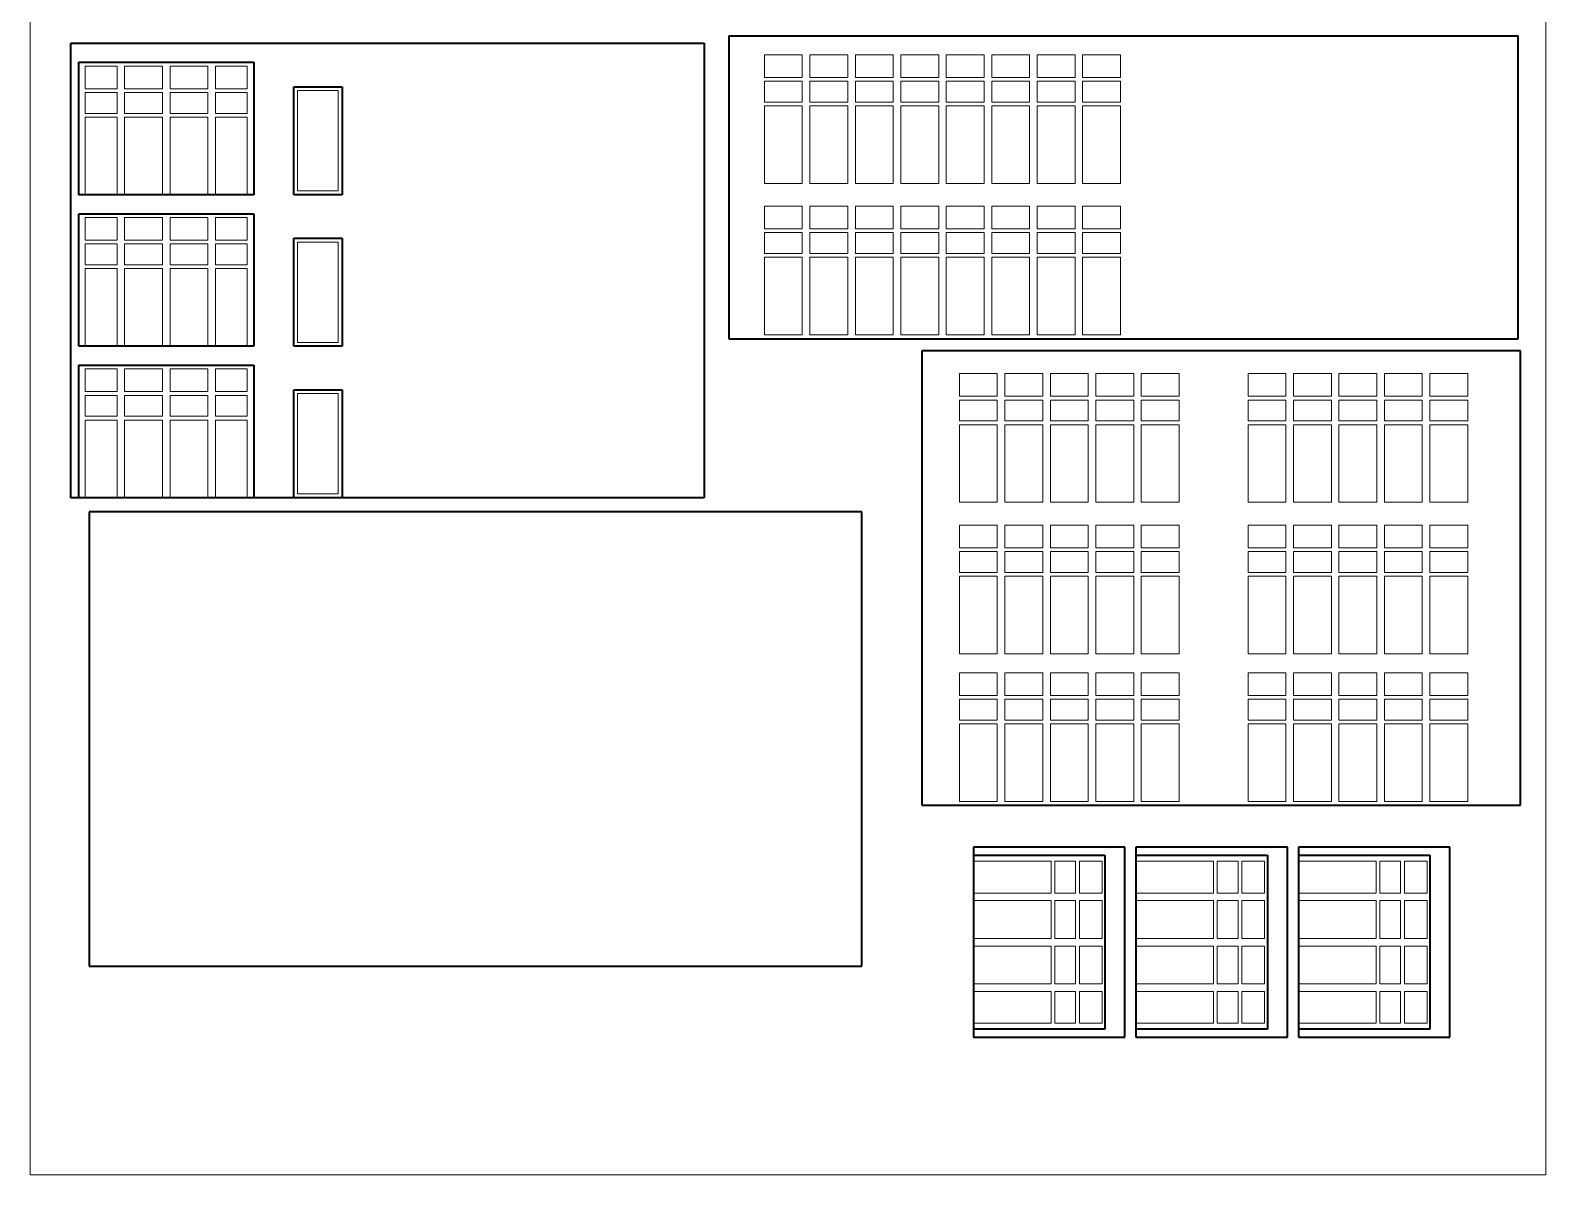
# Model space of a CAD drawing. Header units: millimetres. Extents: x -227611 to -73346, y -33294 to 110334.
# Drawn here: x -188758 to -148758, y 50334 to 80556 of the extents above; entities that cross this region are included whole.
import ezdxf

# ---------------------------------------------------------------- set-up
doc = ezdxf.new("R2010")
doc.units = ezdxf.units.MM
doc.header["$MEASUREMENT"] = 0
for name, color, linetype, lineweight in [('0_02_2D Desen - Linii.2d_Pen_No__1', 7, 'Continuous', 40), ('0_02_2D Desen - Linii.2d_Pen_No__101', 252, 'Continuous', 13), ('0_02_2D Desen - Linii.2d_Pen_No__4', 102, 'Continuous', 20), ('0_02_2D Desen - Linii.2d_Pen_No__6', 5, 'Continuous', 35)]:
    doc.layers.add(name, color=color, linetype=linetype, lineweight=lineweight)

msp = doc.modelspace()

# ---------------------------------------------------------------- linework, layer by layer
at = {"layer": '0_02_2D Desen - Linii.2d_Pen_No__1', "color": 7, "linetype": 'Continuous', "lineweight": 40}
for p, q in [((-187475, 76213), (-187475, 79713)), ((-187475, 79713), (-182861, 79713)), ((-182861, 79713), (-182861, 76213)), ((-181803, 79063), (-180530, 79063)), ((-181803, 76213), (-181803, 79063)), ((-180530, 79063), (-180530, 76213)), ((-182861, 76213), (-187475, 76213)), ((-180530, 76213), (-181803, 76213)), ((-187475, 72213), (-187475, 75713)), ((-187475, 75713), (-182861, 75713)), ((-182861, 75713), (-182861, 72213)), ((-181803, 75063), (-180530, 75063)), ((-181803, 72213), (-181803, 75063)), ((-180530, 75063), (-180530, 72213)), ((-182861, 72213), (-187475, 72213)), ((-180530, 72213), (-181803, 72213)), ((-187475, 68213), (-187475, 71713)), ((-187475, 71713), (-182861, 71713)), ((-182861, 71713), (-182861, 68213)), ((-181803, 71063), (-180530, 71063)), ((-181803, 68213), (-181803, 71063)), ((-180530, 71063), (-180530, 68213)), ((-163865, 58769), (-160393, 58769)), ((-160393, 58769), (-160393, 54177)), ((-159576, 58769), (-156104, 58769)), ((-156104, 58769), (-156104, 54177)), ((-155286, 58769), (-151815, 58769)), ((-151815, 58769), (-151815, 54177)), ((-160393, 54177), (-163865, 54177)), ((-156104, 54177), (-159576, 54177)), ((-151815, 54177), (-155286, 54177))]:
    msp.add_line(p, q, dxfattribs=at)
at = {"layer": '0_02_2D Desen - Linii.2d_Pen_No__101', "color": 252, "linetype": 'Continuous', "lineweight": 13}
for p, q in [((-188758, 50334), (-188758, 110334)), ((-148758, 110334), (-148758, 50334)), ((-148758, 50334), (-188758, 50334))]:
    msp.add_line(p, q, dxfattribs=at)
at = {"layer": '0_02_2D Desen - Linii.2d_Pen_No__4', "color": 102, "linetype": 'Continuous', "lineweight": 20}
for p, q in [((-186468, 79613), (-187306, 79613)), ((-187306, 79613), (-187306, 79013)), ((-186468, 79013), (-186468, 79613)), ((-185268, 79613), (-186268, 79613)), ((-186268, 79613), (-186268, 79013)), ((-185268, 79013), (-185268, 79613)), ((-185068, 79613), (-184068, 79613)), ((-185068, 79013), (-185068, 79613)), ((-184068, 79613), (-184068, 79013)), ((-183868, 79613), (-183030, 79613)), ((-183868, 79013), (-183868, 79613)), ((-183030, 79613), (-183030, 79013)), ((-169380, 79912), (-168380, 79912)), ((-169380, 79312), (-169380, 79912)), ((-168380, 79912), (-168380, 79312)), ((-168180, 79912), (-167180, 79912)), ((-168180, 79312), (-168180, 79912)), ((-167180, 79912), (-167180, 79312)), ((-166980, 79912), (-165980, 79912)), ((-166980, 79312), (-166980, 79912)), ((-165980, 79912), (-165980, 79312)), ((-165780, 79912), (-164780, 79912)), ((-165780, 79312), (-165780, 79912)), ((-164780, 79912), (-164780, 79312)), ((-164581, 79912), (-163581, 79912)), ((-164581, 79312), (-164581, 79912)), ((-163581, 79912), (-163581, 79312)), ((-163381, 79912), (-162381, 79912)), ((-163381, 79312), (-163381, 79912)), ((-162381, 79912), (-162381, 79312)), ((-162181, 79912), (-161181, 79912)), ((-162181, 79312), (-162181, 79912)), ((-161181, 79912), (-161181, 79312)), ((-160981, 79912), (-159981, 79912)), ((-160981, 79312), (-160981, 79912)), ((-159981, 79912), (-159981, 79312)), ((-168380, 79312), (-169380, 79312)), ((-169380, 79212), (-168380, 79212)), ((-169380, 78662), (-169380, 79212)), ((-168380, 79212), (-168380, 78662)), ((-167180, 79312), (-168180, 79312)), ((-168180, 79212), (-167180, 79212)), ((-168180, 78662), (-168180, 79212)), ((-167180, 79212), (-167180, 78662)), ((-165980, 79312), (-166980, 79312)), ((-166980, 79212), (-165980, 79212)), ((-166980, 78662), (-166980, 79212)), ((-165980, 79212), (-165980, 78662)), ((-164780, 79312), (-165780, 79312)), ((-165780, 79212), (-164780, 79212)), ((-165780, 78662), (-165780, 79212)), ((-164780, 79212), (-164780, 78662)), ((-163581, 79312), (-164581, 79312)), ((-164581, 79212), (-163581, 79212)), ((-164581, 78662), (-164581, 79212)), ((-163581, 79212), (-163581, 78662)), ((-162381, 79312), (-163381, 79312)), ((-163381, 79212), (-162381, 79212)), ((-163381, 78662), (-163381, 79212)), ((-162381, 79212), (-162381, 78662)), ((-161181, 79312), (-162181, 79312)), ((-162181, 79212), (-161181, 79212)), ((-162181, 78662), (-162181, 79212)), ((-161181, 79212), (-161181, 78662)), ((-159981, 79312), (-160981, 79312)), ((-160981, 79212), (-159981, 79212)), ((-160981, 78662), (-160981, 79212)), ((-159981, 79212), (-159981, 78662)), ((-187306, 79013), (-186468, 79013)), ((-186468, 78913), (-187306, 78913)), ((-187306, 78913), (-187306, 78363)), ((-186468, 78363), (-186468, 78913)), ((-186268, 79013), (-185268, 79013)), ((-185268, 78913), (-186268, 78913)), ((-186268, 78913), (-186268, 78363)), ((-185268, 78363), (-185268, 78913)), ((-184068, 79013), (-185068, 79013)), ((-185068, 78913), (-184068, 78913)), ((-185068, 78363), (-185068, 78913)), ((-184068, 78913), (-184068, 78363)), ((-183030, 79013), (-183868, 79013)), ((-183868, 78913), (-183030, 78913)), ((-183868, 78363), (-183868, 78913)), ((-183030, 78913), (-183030, 78363)), ((-180630, 78963), (-181703, 78963)), ((-181703, 78963), (-181703, 76313)), ((-180630, 76313), (-180630, 78963)), ((-168380, 78662), (-169380, 78662)), ((-169380, 78562), (-168380, 78562)), ((-169380, 76512), (-169380, 78562)), ((-168380, 78562), (-168380, 76512)), ((-167180, 78662), (-168180, 78662)), ((-168180, 78562), (-167180, 78562)), ((-168180, 76512), (-168180, 78562)), ((-167180, 78562), (-167180, 76512)), ((-165980, 78662), (-166980, 78662)), ((-166980, 78562), (-165980, 78562)), ((-166980, 76512), (-166980, 78562)), ((-165980, 78562), (-165980, 76512)), ((-164780, 78662), (-165780, 78662)), ((-165780, 78562), (-164780, 78562)), ((-165780, 76512), (-165780, 78562)), ((-164780, 78562), (-164780, 76512)), ((-163581, 78662), (-164581, 78662)), ((-164581, 78562), (-163581, 78562)), ((-164581, 76512), (-164581, 78562)), ((-163581, 78562), (-163581, 76512)), ((-162381, 78662), (-163381, 78662)), ((-163381, 78562), (-162381, 78562)), ((-163381, 76512), (-163381, 78562)), ((-162381, 78562), (-162381, 76512)), ((-161181, 78662), (-162181, 78662)), ((-162181, 78562), (-161181, 78562)), ((-162181, 76512), (-162181, 78562)), ((-161181, 78562), (-161181, 76512)), ((-159981, 78662), (-160981, 78662)), ((-160981, 78562), (-159981, 78562)), ((-160981, 76512), (-160981, 78562)), ((-159981, 78562), (-159981, 76512)), ((-187306, 78363), (-186468, 78363)), ((-186468, 78263), (-187306, 78263)), ((-187306, 78263), (-187306, 76213)), ((-186468, 76213), (-186468, 78263)), ((-186268, 78363), (-185268, 78363)), ((-185268, 78263), (-186268, 78263)), ((-186268, 78263), (-186268, 76213)), ((-185268, 76213), (-185268, 78263)), ((-184068, 78363), (-185068, 78363)), ((-185068, 78263), (-184068, 78263)), ((-185068, 76213), (-185068, 78263)), ((-184068, 78263), (-184068, 76213)), ((-183030, 78363), (-183868, 78363)), ((-183868, 78263), (-183030, 78263)), ((-183868, 76213), (-183868, 78263)), ((-183030, 78263), (-183030, 76213)), ((-168380, 76512), (-169380, 76512)), ((-167180, 76512), (-168180, 76512)), ((-165980, 76512), (-166980, 76512)), ((-164780, 76512), (-165780, 76512)), ((-163581, 76512), (-164581, 76512)), ((-162381, 76512), (-163381, 76512)), ((-161181, 76512), (-162181, 76512)), ((-159981, 76512), (-160981, 76512)), ((-181703, 76313), (-180630, 76313)), ((-186468, 75613), (-187306, 75613)), ((-187306, 75613), (-187306, 75013)), ((-186468, 75013), (-186468, 75613)), ((-185268, 75613), (-186268, 75613)), ((-186268, 75613), (-186268, 75013)), ((-185268, 75013), (-185268, 75613)), ((-185068, 75613), (-184068, 75613)), ((-185068, 75013), (-185068, 75613)), ((-184068, 75613), (-184068, 75013)), ((-183868, 75613), (-183030, 75613)), ((-183868, 75013), (-183868, 75613)), ((-183030, 75613), (-183030, 75013)), ((-169380, 75912), (-168380, 75912)), ((-169380, 75312), (-169380, 75912)), ((-168380, 75912), (-168380, 75312)), ((-168180, 75912), (-167180, 75912)), ((-168180, 75312), (-168180, 75912)), ((-167180, 75912), (-167180, 75312)), ((-166980, 75912), (-165980, 75912)), ((-166980, 75312), (-166980, 75912)), ((-165980, 75912), (-165980, 75312)), ((-165780, 75912), (-164780, 75912)), ((-165780, 75312), (-165780, 75912)), ((-164780, 75912), (-164780, 75312)), ((-164581, 75912), (-163581, 75912)), ((-164581, 75312), (-164581, 75912)), ((-163581, 75912), (-163581, 75312)), ((-163381, 75912), (-162381, 75912)), ((-163381, 75312), (-163381, 75912)), ((-162381, 75912), (-162381, 75312)), ((-162181, 75912), (-161181, 75912)), ((-162181, 75312), (-162181, 75912)), ((-161181, 75912), (-161181, 75312)), ((-160981, 75912), (-159981, 75912)), ((-160981, 75312), (-160981, 75912)), ((-159981, 75912), (-159981, 75312)), ((-168380, 75312), (-169380, 75312)), ((-169380, 75212), (-168380, 75212)), ((-169380, 74662), (-169380, 75212)), ((-168380, 75212), (-168380, 74662)), ((-167180, 75312), (-168180, 75312)), ((-168180, 75212), (-167180, 75212)), ((-168180, 74662), (-168180, 75212)), ((-167180, 75212), (-167180, 74662)), ((-165980, 75312), (-166980, 75312)), ((-166980, 75212), (-165980, 75212)), ((-166980, 74662), (-166980, 75212)), ((-165980, 75212), (-165980, 74662)), ((-164780, 75312), (-165780, 75312)), ((-165780, 75212), (-164780, 75212)), ((-165780, 74662), (-165780, 75212)), ((-164780, 75212), (-164780, 74662)), ((-163581, 75312), (-164581, 75312)), ((-164581, 75212), (-163581, 75212)), ((-164581, 74662), (-164581, 75212)), ((-163581, 75212), (-163581, 74662)), ((-162381, 75312), (-163381, 75312)), ((-163381, 75212), (-162381, 75212)), ((-163381, 74662), (-163381, 75212)), ((-162381, 75212), (-162381, 74662)), ((-161181, 75312), (-162181, 75312)), ((-162181, 75212), (-161181, 75212)), ((-162181, 74662), (-162181, 75212)), ((-161181, 75212), (-161181, 74662)), ((-159981, 75312), (-160981, 75312)), ((-160981, 75212), (-159981, 75212)), ((-160981, 74662), (-160981, 75212)), ((-159981, 75212), (-159981, 74662)), ((-187306, 75013), (-186468, 75013)), ((-186468, 74913), (-187306, 74913)), ((-187306, 74913), (-187306, 74363)), ((-186468, 74363), (-186468, 74913)), ((-186268, 75013), (-185268, 75013)), ((-185268, 74913), (-186268, 74913)), ((-186268, 74913), (-186268, 74363)), ((-185268, 74363), (-185268, 74913)), ((-184068, 75013), (-185068, 75013)), ((-185068, 74913), (-184068, 74913)), ((-185068, 74363), (-185068, 74913)), ((-184068, 74913), (-184068, 74363)), ((-183030, 75013), (-183868, 75013)), ((-183868, 74913), (-183030, 74913)), ((-183868, 74363), (-183868, 74913)), ((-183030, 74913), (-183030, 74363)), ((-180630, 74963), (-181703, 74963)), ((-181703, 74963), (-181703, 72313)), ((-180630, 72313), (-180630, 74963)), ((-168380, 74662), (-169380, 74662)), ((-169380, 74562), (-168380, 74562)), ((-169380, 72512), (-169380, 74562)), ((-168380, 74562), (-168380, 72512)), ((-167180, 74662), (-168180, 74662)), ((-168180, 74562), (-167180, 74562)), ((-168180, 72512), (-168180, 74562)), ((-167180, 74562), (-167180, 72512)), ((-165980, 74662), (-166980, 74662)), ((-166980, 74562), (-165980, 74562)), ((-166980, 72512), (-166980, 74562)), ((-165980, 74562), (-165980, 72512)), ((-164780, 74662), (-165780, 74662)), ((-165780, 74562), (-164780, 74562)), ((-165780, 72512), (-165780, 74562)), ((-164780, 74562), (-164780, 72512)), ((-163581, 74662), (-164581, 74662)), ((-164581, 74562), (-163581, 74562)), ((-164581, 72512), (-164581, 74562)), ((-163581, 74562), (-163581, 72512)), ((-162381, 74662), (-163381, 74662)), ((-163381, 74562), (-162381, 74562)), ((-163381, 72512), (-163381, 74562)), ((-162381, 74562), (-162381, 72512)), ((-161181, 74662), (-162181, 74662)), ((-162181, 74562), (-161181, 74562)), ((-162181, 72512), (-162181, 74562)), ((-161181, 74562), (-161181, 72512)), ((-159981, 74662), (-160981, 74662)), ((-160981, 74562), (-159981, 74562)), ((-160981, 72512), (-160981, 74562)), ((-159981, 74562), (-159981, 72512)), ((-187306, 74363), (-186468, 74363)), ((-186468, 74263), (-187306, 74263)), ((-187306, 74263), (-187306, 72213)), ((-186468, 72213), (-186468, 74263)), ((-186268, 74363), (-185268, 74363)), ((-185268, 74263), (-186268, 74263)), ((-186268, 74263), (-186268, 72213)), ((-185268, 72213), (-185268, 74263)), ((-184068, 74363), (-185068, 74363)), ((-185068, 74263), (-184068, 74263)), ((-185068, 72213), (-185068, 74263)), ((-184068, 74263), (-184068, 72213)), ((-183030, 74363), (-183868, 74363)), ((-183868, 74263), (-183030, 74263)), ((-183868, 72213), (-183868, 74263)), ((-183030, 74263), (-183030, 72213)), ((-168380, 72512), (-169380, 72512)), ((-167180, 72512), (-168180, 72512)), ((-165980, 72512), (-166980, 72512)), ((-164780, 72512), (-165780, 72512)), ((-163581, 72512), (-164581, 72512)), ((-162381, 72512), (-163381, 72512)), ((-161181, 72512), (-162181, 72512)), ((-159981, 72512), (-160981, 72512)), ((-181703, 72313), (-180630, 72313)), ((-186468, 71613), (-187306, 71613)), ((-187306, 71613), (-187306, 71013)), ((-186468, 71013), (-186468, 71613)), ((-185268, 71613), (-186268, 71613)), ((-186268, 71613), (-186268, 71013)), ((-185268, 71013), (-185268, 71613)), ((-185068, 71613), (-184068, 71613)), ((-185068, 71013), (-185068, 71613)), ((-184068, 71613), (-184068, 71013)), ((-183868, 71613), (-183030, 71613)), ((-183868, 71013), (-183868, 71613)), ((-183030, 71613), (-183030, 71013)), ((-164233, 71491), (-163233, 71491)), ((-164233, 70891), (-164233, 71491)), ((-163233, 71491), (-163233, 70891)), ((-163033, 71491), (-162033, 71491)), ((-163033, 70891), (-163033, 71491)), ((-162033, 71491), (-162033, 70891)), ((-161833, 71491), (-160833, 71491)), ((-161833, 70891), (-161833, 71491)), ((-160833, 71491), (-160833, 70891)), ((-160633, 71491), (-159633, 71491)), ((-160633, 70891), (-160633, 71491)), ((-159633, 71491), (-159633, 70891)), ((-159434, 71491), (-158434, 71491)), ((-159434, 70891), (-159434, 71491)), ((-158434, 71491), (-158434, 70891)), ((-156614, 71491), (-155614, 71491)), ((-156614, 70891), (-156614, 71491)), ((-155614, 71491), (-155614, 70891)), ((-155414, 71491), (-154414, 71491)), ((-155414, 70891), (-155414, 71491)), ((-154414, 71491), (-154414, 70891)), ((-154214, 71491), (-153214, 71491)), ((-154214, 70891), (-154214, 71491)), ((-153214, 71491), (-153214, 70891)), ((-153014, 71491), (-152014, 71491)), ((-153014, 70891), (-153014, 71491)), ((-152014, 71491), (-152014, 70891)), ((-151814, 71491), (-150814, 71491)), ((-151814, 70891), (-151814, 71491)), ((-150814, 71491), (-150814, 70891)), ((-187306, 71013), (-186468, 71013)), ((-186468, 70913), (-187306, 70913)), ((-187306, 70913), (-187306, 70363)), ((-186468, 70363), (-186468, 70913)), ((-186268, 71013), (-185268, 71013)), ((-185268, 70913), (-186268, 70913)), ((-186268, 70913), (-186268, 70363)), ((-185268, 70363), (-185268, 70913)), ((-184068, 71013), (-185068, 71013)), ((-185068, 70913), (-184068, 70913)), ((-185068, 70363), (-185068, 70913)), ((-184068, 70913), (-184068, 70363)), ((-183030, 71013), (-183868, 71013)), ((-183868, 70913), (-183030, 70913)), ((-183868, 70363), (-183868, 70913)), ((-183030, 70913), (-183030, 70363)), ((-180630, 70963), (-181703, 70963)), ((-181703, 70963), (-181703, 68313)), ((-180630, 68313), (-180630, 70963)), ((-163233, 70891), (-164233, 70891)), ((-162033, 70891), (-163033, 70891)), ((-160833, 70891), (-161833, 70891)), ((-159633, 70891), (-160633, 70891)), ((-158434, 70891), (-159434, 70891)), ((-155614, 70891), (-156614, 70891)), ((-154414, 70891), (-155414, 70891)), ((-153214, 70891), (-154214, 70891)), ((-152014, 70891), (-153014, 70891)), ((-150814, 70891), (-151814, 70891)), ((-164233, 70791), (-163233, 70791)), ((-164233, 70241), (-164233, 70791)), ((-163233, 70791), (-163233, 70241)), ((-163033, 70791), (-162033, 70791)), ((-163033, 70241), (-163033, 70791)), ((-162033, 70791), (-162033, 70241)), ((-161833, 70791), (-160833, 70791)), ((-161833, 70241), (-161833, 70791)), ((-160833, 70791), (-160833, 70241)), ((-160633, 70791), (-159633, 70791)), ((-160633, 70241), (-160633, 70791)), ((-159633, 70791), (-159633, 70241)), ((-159434, 70791), (-158434, 70791)), ((-159434, 70241), (-159434, 70791)), ((-158434, 70791), (-158434, 70241)), ((-156614, 70791), (-155614, 70791)), ((-156614, 70241), (-156614, 70791)), ((-155614, 70791), (-155614, 70241)), ((-155414, 70791), (-154414, 70791)), ((-155414, 70241), (-155414, 70791)), ((-154414, 70791), (-154414, 70241)), ((-154214, 70791), (-153214, 70791)), ((-154214, 70241), (-154214, 70791)), ((-153214, 70791), (-153214, 70241)), ((-153014, 70791), (-152014, 70791)), ((-153014, 70241), (-153014, 70791)), ((-152014, 70791), (-152014, 70241)), ((-151814, 70791), (-150814, 70791)), ((-151814, 70241), (-151814, 70791)), ((-150814, 70791), (-150814, 70241)), ((-187306, 70363), (-186468, 70363)), ((-186468, 70263), (-187306, 70263)), ((-187306, 70263), (-187306, 68213)), ((-186468, 68213), (-186468, 70263)), ((-186268, 70363), (-185268, 70363)), ((-185268, 70263), (-186268, 70263)), ((-186268, 70263), (-186268, 68213)), ((-185268, 68213), (-185268, 70263)), ((-184068, 70363), (-185068, 70363)), ((-185068, 70263), (-184068, 70263)), ((-185068, 68213), (-185068, 70263)), ((-184068, 70263), (-184068, 68213)), ((-183030, 70363), (-183868, 70363)), ((-183868, 70263), (-183030, 70263)), ((-183868, 68213), (-183868, 70263)), ((-183030, 70263), (-183030, 68213)), ((-163233, 70241), (-164233, 70241)), ((-164233, 70141), (-163233, 70141)), ((-164233, 68091), (-164233, 70141)), ((-163233, 70141), (-163233, 68091)), ((-162033, 70241), (-163033, 70241)), ((-163033, 70141), (-162033, 70141)), ((-163033, 68091), (-163033, 70141)), ((-162033, 70141), (-162033, 68091)), ((-160833, 70241), (-161833, 70241)), ((-161833, 70141), (-160833, 70141)), ((-161833, 68091), (-161833, 70141)), ((-160833, 70141), (-160833, 68091)), ((-159633, 70241), (-160633, 70241)), ((-160633, 70141), (-159633, 70141)), ((-160633, 68091), (-160633, 70141)), ((-159633, 70141), (-159633, 68091)), ((-158434, 70241), (-159434, 70241)), ((-159434, 70141), (-158434, 70141)), ((-159434, 68091), (-159434, 70141)), ((-158434, 70141), (-158434, 68091)), ((-155614, 70241), (-156614, 70241)), ((-156614, 70141), (-155614, 70141)), ((-156614, 68091), (-156614, 70141)), ((-155614, 70141), (-155614, 68091)), ((-154414, 70241), (-155414, 70241)), ((-155414, 70141), (-154414, 70141)), ((-155414, 68091), (-155414, 70141)), ((-154414, 70141), (-154414, 68091)), ((-153214, 70241), (-154214, 70241)), ((-154214, 70141), (-153214, 70141)), ((-154214, 68091), (-154214, 70141)), ((-153214, 70141), (-153214, 68091)), ((-152014, 70241), (-153014, 70241)), ((-153014, 70141), (-152014, 70141)), ((-153014, 68091), (-153014, 70141)), ((-152014, 70141), (-152014, 68091)), ((-150814, 70241), (-151814, 70241)), ((-151814, 70141), (-150814, 70141)), ((-151814, 68091), (-151814, 70141)), ((-150814, 70141), (-150814, 68091)), ((-181703, 68313), (-180630, 68313)), ((-163233, 68091), (-164233, 68091)), ((-162033, 68091), (-163033, 68091)), ((-160833, 68091), (-161833, 68091)), ((-159633, 68091), (-160633, 68091)), ((-158434, 68091), (-159434, 68091)), ((-155614, 68091), (-156614, 68091)), ((-154414, 68091), (-155414, 68091)), ((-153214, 68091), (-154214, 68091)), ((-152014, 68091), (-153014, 68091)), ((-150814, 68091), (-151814, 68091)), ((-164233, 67491), (-163233, 67491)), ((-164233, 66891), (-164233, 67491)), ((-163233, 67491), (-163233, 66891)), ((-163033, 67491), (-162033, 67491)), ((-163033, 66891), (-163033, 67491)), ((-162033, 67491), (-162033, 66891)), ((-161833, 67491), (-160833, 67491)), ((-161833, 66891), (-161833, 67491)), ((-160833, 67491), (-160833, 66891)), ((-160633, 67491), (-159633, 67491)), ((-160633, 66891), (-160633, 67491)), ((-159633, 67491), (-159633, 66891)), ((-159434, 67491), (-158434, 67491)), ((-159434, 66891), (-159434, 67491)), ((-158434, 67491), (-158434, 66891)), ((-156614, 67491), (-155614, 67491)), ((-156614, 66891), (-156614, 67491)), ((-155614, 67491), (-155614, 66891)), ((-155414, 67491), (-154414, 67491)), ((-155414, 66891), (-155414, 67491)), ((-154414, 67491), (-154414, 66891)), ((-154214, 67491), (-153214, 67491)), ((-154214, 66891), (-154214, 67491)), ((-153214, 67491), (-153214, 66891)), ((-153014, 67491), (-152014, 67491)), ((-153014, 66891), (-153014, 67491)), ((-152014, 67491), (-152014, 66891)), ((-151814, 67491), (-150814, 67491)), ((-151814, 66891), (-151814, 67491)), ((-150814, 67491), (-150814, 66891)), ((-163233, 66891), (-164233, 66891)), ((-162033, 66891), (-163033, 66891)), ((-160833, 66891), (-161833, 66891)), ((-159633, 66891), (-160633, 66891)), ((-158434, 66891), (-159434, 66891)), ((-155614, 66891), (-156614, 66891)), ((-154414, 66891), (-155414, 66891)), ((-153214, 66891), (-154214, 66891)), ((-152014, 66891), (-153014, 66891)), ((-150814, 66891), (-151814, 66891)), ((-164233, 66791), (-163233, 66791)), ((-164233, 66241), (-164233, 66791)), ((-163233, 66791), (-163233, 66241)), ((-163033, 66791), (-162033, 66791)), ((-163033, 66241), (-163033, 66791)), ((-162033, 66791), (-162033, 66241)), ((-161833, 66791), (-160833, 66791)), ((-161833, 66241), (-161833, 66791)), ((-160833, 66791), (-160833, 66241)), ((-160633, 66791), (-159633, 66791)), ((-160633, 66241), (-160633, 66791)), ((-159633, 66791), (-159633, 66241)), ((-159434, 66791), (-158434, 66791)), ((-159434, 66241), (-159434, 66791)), ((-158434, 66791), (-158434, 66241)), ((-156614, 66791), (-155614, 66791)), ((-156614, 66241), (-156614, 66791)), ((-155614, 66791), (-155614, 66241)), ((-155414, 66791), (-154414, 66791)), ((-155414, 66241), (-155414, 66791)), ((-154414, 66791), (-154414, 66241)), ((-154214, 66791), (-153214, 66791)), ((-154214, 66241), (-154214, 66791)), ((-153214, 66791), (-153214, 66241)), ((-153014, 66791), (-152014, 66791)), ((-153014, 66241), (-153014, 66791)), ((-152014, 66791), (-152014, 66241)), ((-151814, 66791), (-150814, 66791)), ((-151814, 66241), (-151814, 66791)), ((-150814, 66791), (-150814, 66241)), ((-163233, 66241), (-164233, 66241)), ((-164233, 66141), (-163233, 66141)), ((-164233, 64091), (-164233, 66141)), ((-163233, 66141), (-163233, 64091)), ((-162033, 66241), (-163033, 66241)), ((-163033, 66141), (-162033, 66141)), ((-163033, 64091), (-163033, 66141)), ((-162033, 66141), (-162033, 64091)), ((-160833, 66241), (-161833, 66241)), ((-161833, 66141), (-160833, 66141)), ((-161833, 64091), (-161833, 66141)), ((-160833, 66141), (-160833, 64091)), ((-159633, 66241), (-160633, 66241)), ((-160633, 66141), (-159633, 66141)), ((-160633, 64091), (-160633, 66141)), ((-159633, 66141), (-159633, 64091)), ((-158434, 66241), (-159434, 66241)), ((-159434, 66141), (-158434, 66141)), ((-159434, 64091), (-159434, 66141)), ((-158434, 66141), (-158434, 64091)), ((-155614, 66241), (-156614, 66241)), ((-156614, 66141), (-155614, 66141)), ((-156614, 64091), (-156614, 66141)), ((-155614, 66141), (-155614, 64091)), ((-154414, 66241), (-155414, 66241)), ((-155414, 66141), (-154414, 66141)), ((-155414, 64091), (-155414, 66141)), ((-154414, 66141), (-154414, 64091)), ((-153214, 66241), (-154214, 66241)), ((-154214, 66141), (-153214, 66141)), ((-154214, 64091), (-154214, 66141)), ((-153214, 66141), (-153214, 64091)), ((-152014, 66241), (-153014, 66241)), ((-153014, 66141), (-152014, 66141)), ((-153014, 64091), (-153014, 66141)), ((-152014, 66141), (-152014, 64091)), ((-150814, 66241), (-151814, 66241)), ((-151814, 66141), (-150814, 66141)), ((-151814, 64091), (-151814, 66141)), ((-150814, 66141), (-150814, 64091)), ((-163233, 64091), (-164233, 64091)), ((-162033, 64091), (-163033, 64091)), ((-160833, 64091), (-161833, 64091)), ((-159633, 64091), (-160633, 64091)), ((-158434, 64091), (-159434, 64091)), ((-155614, 64091), (-156614, 64091)), ((-154414, 64091), (-155414, 64091)), ((-153214, 64091), (-154214, 64091)), ((-152014, 64091), (-153014, 64091)), ((-150814, 64091), (-151814, 64091)), ((-164233, 63591), (-163233, 63591)), ((-164233, 62991), (-164233, 63591)), ((-163233, 63591), (-163233, 62991)), ((-163033, 63591), (-162033, 63591)), ((-163033, 62991), (-163033, 63591)), ((-162033, 63591), (-162033, 62991)), ((-161833, 63591), (-160833, 63591)), ((-161833, 62991), (-161833, 63591)), ((-160833, 63591), (-160833, 62991)), ((-160633, 63591), (-159633, 63591)), ((-160633, 62991), (-160633, 63591)), ((-159633, 63591), (-159633, 62991)), ((-159434, 63591), (-158434, 63591)), ((-159434, 62991), (-159434, 63591)), ((-158434, 63591), (-158434, 62991)), ((-156614, 63591), (-155614, 63591)), ((-156614, 62991), (-156614, 63591)), ((-155614, 63591), (-155614, 62991)), ((-155414, 63591), (-154414, 63591)), ((-155414, 62991), (-155414, 63591)), ((-154414, 63591), (-154414, 62991)), ((-154214, 63591), (-153214, 63591)), ((-154214, 62991), (-154214, 63591)), ((-153214, 63591), (-153214, 62991)), ((-153014, 63591), (-152014, 63591)), ((-153014, 62991), (-153014, 63591)), ((-152014, 63591), (-152014, 62991)), ((-151814, 63591), (-150814, 63591)), ((-151814, 62991), (-151814, 63591)), ((-150814, 63591), (-150814, 62991)), ((-163233, 62991), (-164233, 62991)), ((-164233, 62891), (-163233, 62891)), ((-164233, 62341), (-164233, 62891)), ((-163233, 62891), (-163233, 62341)), ((-162033, 62991), (-163033, 62991)), ((-163033, 62891), (-162033, 62891)), ((-163033, 62341), (-163033, 62891)), ((-162033, 62891), (-162033, 62341)), ((-160833, 62991), (-161833, 62991)), ((-161833, 62891), (-160833, 62891)), ((-161833, 62341), (-161833, 62891)), ((-160833, 62891), (-160833, 62341)), ((-159633, 62991), (-160633, 62991)), ((-160633, 62891), (-159633, 62891)), ((-160633, 62341), (-160633, 62891)), ((-159633, 62891), (-159633, 62341)), ((-158434, 62991), (-159434, 62991)), ((-159434, 62891), (-158434, 62891)), ((-159434, 62341), (-159434, 62891)), ((-158434, 62891), (-158434, 62341)), ((-155614, 62991), (-156614, 62991)), ((-156614, 62891), (-155614, 62891)), ((-156614, 62341), (-156614, 62891)), ((-155614, 62891), (-155614, 62341)), ((-154414, 62991), (-155414, 62991)), ((-155414, 62891), (-154414, 62891)), ((-155414, 62341), (-155414, 62891)), ((-154414, 62891), (-154414, 62341)), ((-153214, 62991), (-154214, 62991)), ((-154214, 62891), (-153214, 62891)), ((-154214, 62341), (-154214, 62891)), ((-153214, 62891), (-153214, 62341)), ((-152014, 62991), (-153014, 62991)), ((-153014, 62891), (-152014, 62891)), ((-153014, 62341), (-153014, 62891)), ((-152014, 62891), (-152014, 62341)), ((-150814, 62991), (-151814, 62991)), ((-151814, 62891), (-150814, 62891)), ((-151814, 62341), (-151814, 62891)), ((-150814, 62891), (-150814, 62341)), ((-163233, 62341), (-164233, 62341)), ((-164233, 62241), (-163233, 62241)), ((-164233, 60191), (-164233, 62241)), ((-163233, 62241), (-163233, 60191)), ((-162033, 62341), (-163033, 62341)), ((-163033, 62241), (-162033, 62241)), ((-163033, 60191), (-163033, 62241)), ((-162033, 62241), (-162033, 60191)), ((-160833, 62341), (-161833, 62341)), ((-161833, 62241), (-160833, 62241)), ((-161833, 60191), (-161833, 62241)), ((-160833, 62241), (-160833, 60191)), ((-159633, 62341), (-160633, 62341)), ((-160633, 62241), (-159633, 62241)), ((-160633, 60191), (-160633, 62241)), ((-159633, 62241), (-159633, 60191)), ((-158434, 62341), (-159434, 62341)), ((-159434, 62241), (-158434, 62241)), ((-159434, 60191), (-159434, 62241)), ((-158434, 62241), (-158434, 60191)), ((-155614, 62341), (-156614, 62341)), ((-156614, 62241), (-155614, 62241)), ((-156614, 60191), (-156614, 62241)), ((-155614, 62241), (-155614, 60191)), ((-154414, 62341), (-155414, 62341)), ((-155414, 62241), (-154414, 62241)), ((-155414, 60191), (-155414, 62241)), ((-154414, 62241), (-154414, 60191)), ((-153214, 62341), (-154214, 62341)), ((-154214, 62241), (-153214, 62241)), ((-154214, 60191), (-154214, 62241)), ((-153214, 62241), (-153214, 60191)), ((-152014, 62341), (-153014, 62341)), ((-153014, 62241), (-152014, 62241)), ((-153014, 60191), (-153014, 62241)), ((-152014, 62241), (-152014, 60191)), ((-150814, 62341), (-151814, 62341)), ((-151814, 62241), (-150814, 62241)), ((-151814, 60191), (-151814, 62241)), ((-150814, 62241), (-150814, 60191)), ((-163233, 60191), (-164233, 60191)), ((-162033, 60191), (-163033, 60191)), ((-160833, 60191), (-161833, 60191)), ((-159633, 60191), (-160633, 60191)), ((-158434, 60191), (-159434, 60191)), ((-155614, 60191), (-156614, 60191)), ((-154414, 60191), (-155414, 60191)), ((-153214, 60191), (-154214, 60191)), ((-152014, 60191), (-153014, 60191)), ((-150814, 60191), (-151814, 60191)), ((-161815, 58611), (-163865, 58611)), ((-161815, 57773), (-161815, 58611)), ((-161165, 58611), (-161715, 58611)), ((-161715, 58611), (-161715, 57773)), ((-161165, 57773), (-161165, 58611)), ((-160465, 58611), (-161065, 58611)), ((-161065, 58611), (-161065, 57773)), ((-160465, 57773), (-160465, 58611)), ((-157526, 58611), (-159576, 58611)), ((-157526, 57773), (-157526, 58611)), ((-156876, 58611), (-157426, 58611)), ((-157426, 58611), (-157426, 57773)), ((-156876, 57773), (-156876, 58611)), ((-156176, 58611), (-156776, 58611)), ((-156776, 58611), (-156776, 57773)), ((-156176, 57773), (-156176, 58611)), ((-153236, 58611), (-155286, 58611)), ((-153236, 57773), (-153236, 58611)), ((-152586, 58611), (-153136, 58611)), ((-153136, 58611), (-153136, 57773)), ((-152586, 57773), (-152586, 58611)), ((-151886, 58611), (-152486, 58611)), ((-152486, 58611), (-152486, 57773)), ((-151886, 57773), (-151886, 58611)), ((-163865, 57773), (-161815, 57773)), ((-161715, 57773), (-161165, 57773)), ((-161065, 57773), (-160465, 57773)), ((-159576, 57773), (-157526, 57773)), ((-157426, 57773), (-156876, 57773)), ((-156776, 57773), (-156176, 57773)), ((-155286, 57773), (-153236, 57773)), ((-153136, 57773), (-152586, 57773)), ((-152486, 57773), (-151886, 57773)), ((-161815, 57573), (-163865, 57573)), ((-161815, 56573), (-161815, 57573)), ((-161165, 57573), (-161715, 57573)), ((-161715, 57573), (-161715, 56573)), ((-161165, 56573), (-161165, 57573)), ((-160465, 57573), (-161065, 57573)), ((-161065, 57573), (-161065, 56573)), ((-160465, 56573), (-160465, 57573)), ((-157526, 57573), (-159576, 57573)), ((-157526, 56573), (-157526, 57573)), ((-156876, 57573), (-157426, 57573)), ((-157426, 57573), (-157426, 56573)), ((-156876, 56573), (-156876, 57573)), ((-156176, 57573), (-156776, 57573)), ((-156776, 57573), (-156776, 56573)), ((-156176, 56573), (-156176, 57573)), ((-153236, 57573), (-155286, 57573)), ((-153236, 56573), (-153236, 57573)), ((-152586, 57573), (-153136, 57573)), ((-153136, 57573), (-153136, 56573)), ((-152586, 56573), (-152586, 57573)), ((-151886, 57573), (-152486, 57573)), ((-152486, 57573), (-152486, 56573)), ((-151886, 56573), (-151886, 57573)), ((-163865, 56573), (-161815, 56573)), ((-161715, 56573), (-161165, 56573)), ((-161065, 56573), (-160465, 56573)), ((-159576, 56573), (-157526, 56573)), ((-157426, 56573), (-156876, 56573)), ((-156776, 56573), (-156176, 56573)), ((-155286, 56573), (-153236, 56573)), ((-153136, 56573), (-152586, 56573)), ((-152486, 56573), (-151886, 56573)), ((-163865, 56373), (-161815, 56373)), ((-161815, 56373), (-161815, 55373)), ((-161715, 55373), (-161715, 56373)), ((-161715, 56373), (-161165, 56373)), ((-161165, 56373), (-161165, 55373)), ((-161065, 55373), (-161065, 56373)), ((-161065, 56373), (-160465, 56373)), ((-160465, 56373), (-160465, 55373)), ((-159576, 56373), (-157526, 56373)), ((-157526, 56373), (-157526, 55373)), ((-157426, 55373), (-157426, 56373)), ((-157426, 56373), (-156876, 56373)), ((-156876, 56373), (-156876, 55373)), ((-156776, 55373), (-156776, 56373)), ((-156776, 56373), (-156176, 56373)), ((-156176, 56373), (-156176, 55373)), ((-155286, 56373), (-153236, 56373)), ((-153236, 56373), (-153236, 55373)), ((-153136, 55373), (-153136, 56373)), ((-153136, 56373), (-152586, 56373)), ((-152586, 56373), (-152586, 55373)), ((-152486, 55373), (-152486, 56373)), ((-152486, 56373), (-151886, 56373)), ((-151886, 56373), (-151886, 55373)), ((-161815, 55373), (-163865, 55373)), ((-161165, 55373), (-161715, 55373)), ((-160465, 55373), (-161065, 55373)), ((-157526, 55373), (-159576, 55373)), ((-156876, 55373), (-157426, 55373)), ((-156176, 55373), (-156776, 55373)), ((-153236, 55373), (-155286, 55373)), ((-152586, 55373), (-153136, 55373)), ((-151886, 55373), (-152486, 55373)), ((-163865, 55173), (-161815, 55173)), ((-161815, 55173), (-161815, 54335)), ((-161715, 55173), (-161165, 55173)), ((-161715, 54335), (-161715, 55173)), ((-161165, 55173), (-161165, 54335)), ((-161065, 55173), (-160465, 55173)), ((-161065, 54335), (-161065, 55173)), ((-160465, 55173), (-160465, 54335)), ((-159576, 55173), (-157526, 55173)), ((-157526, 55173), (-157526, 54335)), ((-157426, 55173), (-156876, 55173)), ((-157426, 54335), (-157426, 55173)), ((-156876, 55173), (-156876, 54335)), ((-156776, 55173), (-156176, 55173)), ((-156776, 54335), (-156776, 55173)), ((-156176, 55173), (-156176, 54335)), ((-155286, 55173), (-153236, 55173)), ((-153236, 55173), (-153236, 54335)), ((-153136, 55173), (-152586, 55173)), ((-153136, 54335), (-153136, 55173)), ((-152586, 55173), (-152586, 54335)), ((-152486, 55173), (-151886, 55173)), ((-152486, 54335), (-152486, 55173)), ((-151886, 55173), (-151886, 54335)), ((-161815, 54335), (-163865, 54335)), ((-161165, 54335), (-161715, 54335)), ((-160465, 54335), (-161065, 54335)), ((-157526, 54335), (-159576, 54335)), ((-156876, 54335), (-157426, 54335)), ((-156176, 54335), (-156776, 54335)), ((-153236, 54335), (-155286, 54335)), ((-152586, 54335), (-153136, 54335)), ((-151886, 54335), (-152486, 54335))]:
    msp.add_line(p, q, dxfattribs=at)
at = {"layer": '0_02_2D Desen - Linii.2d_Pen_No__6', "color": 5, "linetype": 'Continuous', "lineweight": 35}
for p, q in [((-170322, 80412), (-170322, 72412)), ((-170322, 80412), (-149480, 80412)), ((-149480, 72412), (-149480, 80412)), ((-187685, 68213), (-187685, 80213)), ((-187685, 80213), (-170969, 80213)), ((-170969, 80213), (-170969, 68213)), ((-170322, 72412), (-149480, 72412)), ((-149423, 72091), (-165223, 72091)), ((-165223, 72091), (-165223, 60091)), ((-149423, 60091), (-149423, 72091)), ((-170969, 68213), (-187685, 68213)), ((-166812, 67843), (-187203, 67843)), ((-187203, 67843), (-187203, 55843)), ((-166812, 55843), (-166812, 67843)), ((-165223, 60091), (-149423, 60091)), ((-163865, 58982), (-163865, 53969)), ((-159865, 58982), (-163865, 58982)), ((-159865, 53969), (-159865, 58982)), ((-159576, 58982), (-159576, 53969)), ((-155576, 58982), (-159576, 58982)), ((-155576, 53969), (-155576, 58982)), ((-155286, 58982), (-155286, 53969)), ((-151286, 58982), (-155286, 58982)), ((-151286, 53969), (-151286, 58982)), ((-187203, 55843), (-166812, 55843)), ((-163865, 53969), (-159865, 53969)), ((-159576, 53969), (-155576, 53969)), ((-155286, 53969), (-151286, 53969))]:
    msp.add_line(p, q, dxfattribs=at)

doc.saveas('drawing.dxf')
